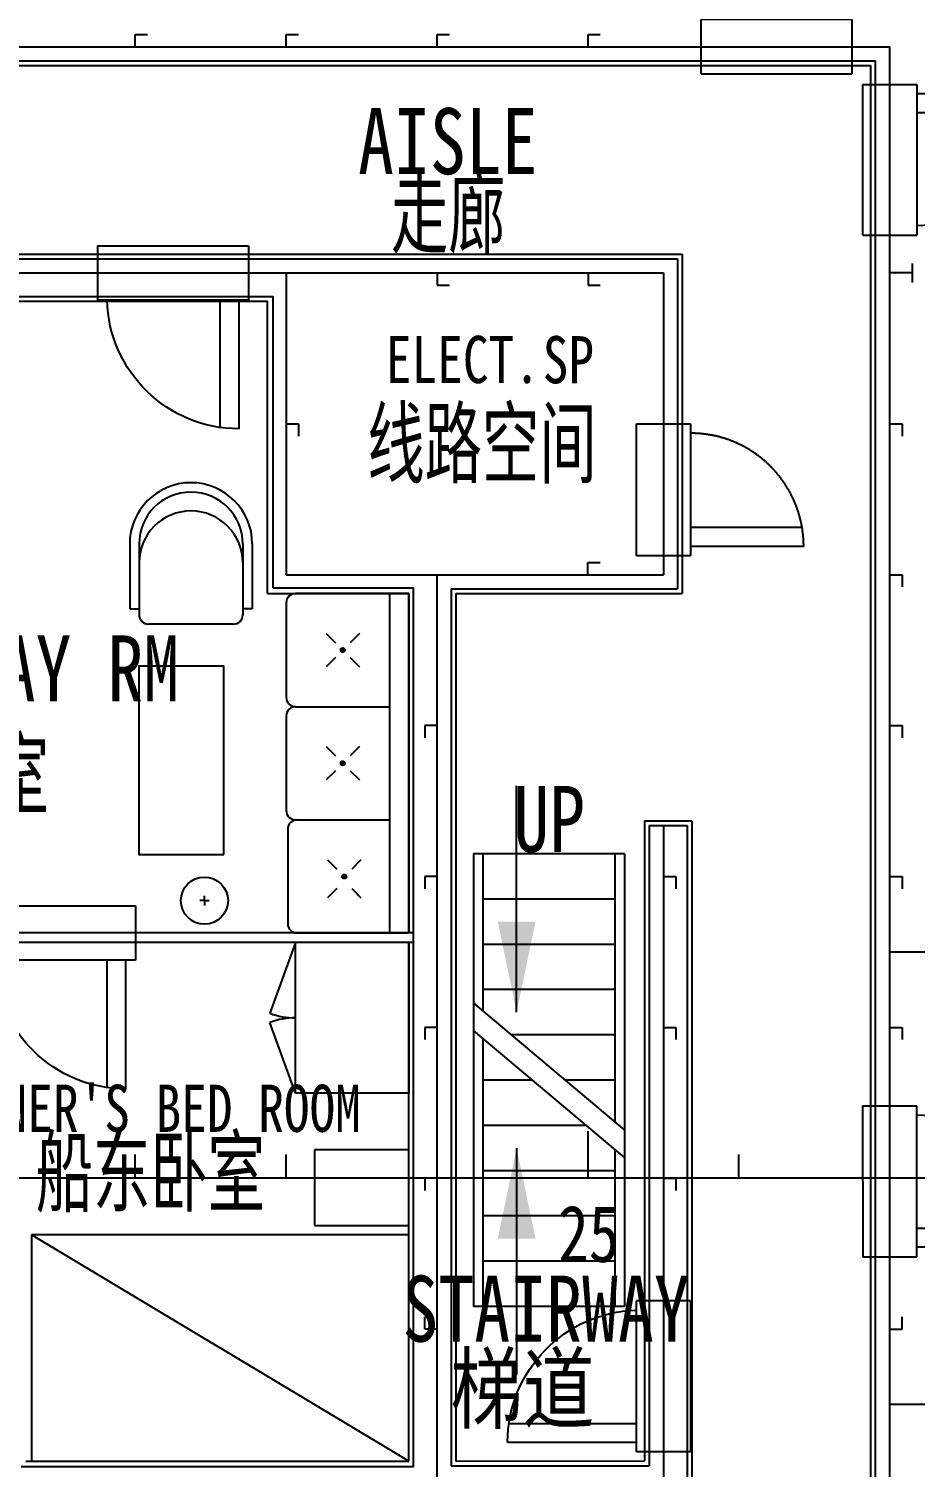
# Model space of a CAD drawing. Header units: millimetres. Extents: x -1838618 to -1600818, y -1770412 to -1553248.
# Drawn here: x -1660653 to -1655953, y -1687078 to -1679451 of the extents above; entities that cross this region are included whole.
import ezdxf
from ezdxf.enums import TextEntityAlignment as Align

# ---------------------------------------------------------------- set-up
doc = ezdxf.new("R2010")
doc.units = ezdxf.units.MM
doc.header["$LTSCALE"] = 100
doc.linetypes.add('BORDER', pattern=[1.75, 1, -0.25, 0.25, -0.25])
doc.linetypes.add('CENTER2', pattern=[28.575, 19.05, -3.175, 3.175, -3.175])
for name, color, linetype in [('0 CSDC Comment', 9, 'Continuous'), ('Furniture', 3, 'Continuous'), ('LADDER', 2, 'Continuous')]:
    doc.layers.add(name, color=color, linetype=linetype)
doc.styles.add('HZ', font='romans.shx', dxfattribs={"width": 0.8, "height": 4, "bigfont": 'hzdx.shx'})
doc.styles.add('ROMANT', font='', dxfattribs={"width": 0.8})
doc.styles.get('ROMANT').set_extended_font_data('SimSun')

# ---------------------------------------------------------------- blocks, each defined once
blk = doc.blocks.new('70')
at = {"color": 4}
for p, q in [((15300, 0), (15300, 250)), ((12900, 0), (12900, 125)), ((13700, 0), (13700, 125)), ((14500, 0), (14500, 125)), ((16100, 0), (16100, 125)), ((16900, 0), (16900, 125))]:
    blk.add_line(p, q, dxfattribs=at)
at = {"color": 4, "ltscale": 100}
blk.add_line((23486.6, 0), (-1320, 0), dxfattribs=at)
at = {"color": 4, "style": 'ROMANT', "width": 0.8}
blk.add_text('25', height=300, dxfattribs=at).set_placement((15140.9, -444))
blk = doc.blocks.new('A$C61E57362')
at = {"layer": 'LADDER', "color": 2}
for p, q in [((228.9, 360), (228.9, 1560)), ((800, 1200), (0, 1200)), ((0, 1200), (0, -1200)), ((50, 1200), (50, 367.3)), ((750, 1200), (750, -220.8)), ((800, 1200), (800, -1200)), ((750, 960), (50, 960)), ((750, 720), (50, 720)), ((750, 480), (50, 480)), ((800, -262.9), (0, 409.3)), ((800, -409.3), (0, 262.9)), ((750, 240), (201.5, 240)), ((50, 220.8), (50, -1200)), ((312.8, 0), (50, 0)), ((750, 0), (487.2, 0)), ((598.5, -240), (50, -240)), ((228.9, -360), (228.9, -1560)), ((750, -367.3), (750, -1200)), ((750, -480), (50, -480)), ((750, -720), (50, -720)), ((750, -960), (50, -960)), ((800, -1200), (0, -1200))]:
    blk.add_line(p, q, dxfattribs=at)
for points in [[(128.9, 840), (328.9, 840), (228.9, 360)], [(128.9, -840), (328.9, -840), (228.9, -360)]]:
    blk.add_solid(points, dxfattribs=at)
blk = doc.blocks.new('N.T.')
at = {"color": 2}
for p, q in [((0, 0), (0, -400)), ((500, 0), (0, 0)), ((500, -400), (500, 0)), ((0, -400), (500, -400))]:
    blk.add_line(p, q, dxfattribs=at)
blk = doc.blocks.new('WARDROBE(800X600X2100)')
at = {"color": 2}
for p, q in [((0, 0), (800, 0)), ((0, 0), (0, -600)), ((800, 0), (800, -600)), ((800, 0), (800, -500)), ((800, -600), (0, -600)), ((0, -600), (375.8, -737.1)), ((0, -600), (0, -600)), ((800, -600), (424.2, -737.1))]:
    blk.add_line(p, q, dxfattribs=at)
for centre, start, end in [((0, -600), 339.95748, 0), ((800, -600), 180, 200.04252)]:
    blk.add_arc(centre, 400, start, end, dxfattribs=at)
blk = doc.blocks.new('沙发')
at = {"color": 2, "linetype": 'Continuous'}
for p, q in [((100, 325), (-243.791834, 325)), ((-243.791834, 325), (-243.791834, 275)), ((100, 275), (-275, 275)), ((-325, -225), (-325, 225)), ((100, -275), (-275, -275)), ((-243.791834, -325), (-243.791834, -275)), ((100, -325), (-243.791834, -325))]:
    blk.add_line(p, q, dxfattribs=at)
for centre, radius, start, end in [((100, 0), 325, 270, 90), ((-275, 225), 50, 90, 180), ((0, 0), 275, 270, 90), ((100, 0), 275, 270, 90), ((-275, -225), 50, 180, 270)]:
    blk.add_arc(centre, radius, start, end, dxfattribs=at)
blk = doc.blocks.new('DOOR700C NEW')
at = {"color": 2}
for p, q in [((649.8, 688), (649.8, 12.5)), ((749.8, 695.2), (749.8, 12.5)), ((-0.2, -274.6), (0, 12.6)), ((799.8, 12.5), (0, 12.6)), ((799.8, -274.6), (799.8, 12.5)), ((-0.2, -274.6), (799.8, -274.6))]:
    blk.add_line(p, q, dxfattribs=at)
at = {"color": 2, "lineweight": -3, "ltscale": 5}
blk.add_arc((749.8, -4.8), 700, 90, 178.57882, dxfattribs=at)
blk = doc.blocks.new('600c')
at = {"color": 2}
for p, q in [((-287.2, 0), (0, 0)), ((0, 0), (0, -700)), ((-287.2, -700), (-287.2, 0)), ((0, -700), (-287.2, -700))]:
    blk.add_line(p, q, dxfattribs=at)
at = {"color": 2, "linetype": 'BORDER', "ltscale": 200}
for p, q in [((591.6, -550), (0, -550)), ((600, -650), (0, -650))]:
    blk.add_line(p, q, dxfattribs=at)
at = {"color": 2, "linetype": 'BORDER', "lineweight": -3, "ltscale": 200}
blk.add_arc((0, -650), 600, 0, 90.00334, dxfattribs=at)
blk = doc.blocks.new('4FDF')
at = {"color": 6}
for p, q in [((2709816.1, 651179.6, 590), (2709816.1, 651244.6, 590)), ((2709816.1, 651244.6, 590), (2709881.1, 651244.6, 590)), ((2709816.1, 651179.6, 590), (2709816.1, 651244.6, 590)), ((2709816.1, 651244.6, 590), (2709881.1, 651244.6, 590)), ((2709816.1, 651179.6, 590), (2709816.1, 651244.6, 590)), ((2709816.1, 651244.6, 590), (2709881.1, 651244.6, 590)), ((2710616.1, 651179.6, 590), (2710616.1, 651244.6, 590)), ((2710616.1, 651244.6, 590), (2710681.1, 651244.6, 590)), ((2710616.1, 651179.6, 590), (2710616.1, 651244.6, 590)), ((2710616.1, 651244.6, 590), (2710681.1, 651244.6, 590)), ((2710616.1, 651179.6, 590), (2710616.1, 651244.6, 590)), ((2710616.1, 651244.6, 590), (2710681.1, 651244.6, 590)), ((2711416.1, 651179.6, 590), (2711416.1, 651244.6, 590)), ((2711416.1, 651244.6, 590), (2711481.1, 651244.6, 590)), ((2711416.1, 651179.6, 590), (2711416.1, 651244.6, 590)), ((2711416.1, 651244.6, 590), (2711481.1, 651244.6, 590)), ((2711416.1, 651179.6, 590), (2711416.1, 651244.6, 590)), ((2711416.1, 651244.6, 590), (2711481.1, 651244.6, 590)), ((2712216.1, 651179.6, 590), (2712216.1, 651244.6, 590)), ((2712216.1, 651244.6, 590), (2712281.1, 651244.6, 590)), ((2712216.1, 651179.6, 590), (2712216.1, 651244.6, 590)), ((2712216.1, 651244.6, 590), (2712281.1, 651244.6, 590)), ((2712216.1, 651179.6, 590), (2712216.1, 651244.6, 590)), ((2712216.1, 651244.6, 590), (2712281.1, 651244.6, 590)), ((2707416.1, 651179.6, 590), (2713616.1, 651179.6, 590)), ((2707416.1, 651179.6, 590), (2713616.1, 651179.6, 590)), ((2707416.1, 651179.6, 590), (2713616.1, 651179.6, 590)), ((2713616.1, 651179.6, 590), (2713816.1, 651179.6, 590)), ((2713616.1, 651179.6, 590), (2713816.1, 651179.6, 590)), ((2713616.1, 651179.6, 590), (2713816.1, 651179.6, 590)), ((2713816.1, 650179.6, 590), (2713816.1, 651179.6, 590)), ((2713816.1, 650179.6, 590), (2713816.1, 651179.6, 590)), ((2713816.1, 650179.6, 590), (2713816.1, 651179.6, 590)), ((2713816.1, 639379.6, 590), (2713816.1, 650179.6, 590)), ((2713816.1, 639379.6, 590), (2713816.1, 650179.6, 590)), ((2713816.1, 639379.6, 590), (2713816.1, 650179.6, 590)), ((2713936.1, 649929.6, 590), (2713936.1, 650029.6, 590)), ((2713936.1, 649929.6, 590), (2713936.1, 650029.6, 590)), ((2713936.1, 649929.6, 590), (2713936.1, 650029.6, 590)), ((2707416.1, 649979.6, 590), (2710416.1, 649979.6, 590)), ((2707416.1, 649979.6, 590), (2710416.1, 649979.6, 590)), ((2707416.1, 649979.6, 590), (2710416.1, 649979.6, 590)), ((2710416.1, 649979.6, 590), (2712616.1, 649979.6, 590)), ((2710416.1, 649979.6, 590), (2712616.1, 649979.6, 590)), ((2710416.1, 649979.6, 590), (2712616.1, 649979.6, 590)), ((2710616.1, 649979.6, 590), (2710616.1, 648379.6, 590)), ((2710616.1, 649979.6, 590), (2710616.1, 648379.6, 590)), ((2710616.1, 649979.6, 590), (2710616.1, 648379.6, 590)), ((2711416.1, 649979.6, 590), (2711416.1, 649914.6, 590)), ((2711416.1, 649979.6, 590), (2711416.1, 649914.6, 590)), ((2711416.1, 649979.6, 590), (2711416.1, 649914.6, 590)), ((2712216.1, 649979.6, 590), (2712216.1, 649914.6, 590)), ((2712216.1, 649979.6, 590), (2712216.1, 649914.6, 590)), ((2712216.1, 649979.6, 590), (2712216.1, 649914.6, 590)), ((2712616.1, 649979.6, 590), (2712616.1, 648479.9, 590)), ((2712616.1, 649979.6, 590), (2712616.1, 648479.9, 590)), ((2712616.1, 649979.6, 590), (2712616.1, 648479.9, 590)), ((2713936.1, 649979.6, 590), (2713816.1, 649979.6, 590)), ((2713936.1, 649979.6, 590), (2713816.1, 649979.6, 590)), ((2713936.1, 649979.6, 590), (2713816.1, 649979.6, 590)), ((2711416.1, 649914.6, 590), (2711481.1, 649914.6, 590)), ((2711416.1, 649914.6, 590), (2711481.1, 649914.6, 590)), ((2711416.1, 649914.6, 590), (2711481.1, 649914.6, 590)), ((2712216.1, 649914.6, 590), (2712281.1, 649914.6, 590)), ((2712216.1, 649914.6, 590), (2712281.1, 649914.6, 590)), ((2712216.1, 649914.6, 590), (2712281.1, 649914.6, 590)), ((2710616.1, 649179.6, 590), (2710681.1, 649179.6, 590)), ((2710616.1, 649179.6, 590), (2710681.1, 649179.6, 590)), ((2710616.1, 649179.6, 590), (2710681.1, 649179.6, 590)), ((2710681.1, 649179.6, 590), (2710681.1, 649114.6, 590)), ((2710681.1, 649179.6, 590), (2710681.1, 649114.6, 590)), ((2710681.1, 649179.6, 590), (2710681.1, 649114.6, 590)), ((2713816.1, 649179.6, 590), (2713881.1, 649179.6, 590)), ((2713816.1, 649179.6, 590), (2713881.1, 649179.6, 590)), ((2713816.1, 649179.6, 590), (2713881.1, 649179.6, 590)), ((2713881.1, 649179.6, 590), (2713881.1, 649114.6, 590)), ((2713881.1, 649179.6, 590), (2713881.1, 649114.6, 590)), ((2713881.1, 649179.6, 590), (2713881.1, 649114.6, 590)), ((2712616.1, 648479.9, 590), (2712616.1, 648379.6, 590)), ((2712616.1, 648479.9, 590), (2712616.1, 648379.6, 590)), ((2712616.1, 648479.9, 590), (2712616.1, 648379.6, 590)), ((2712214.9, 648379.6, 590), (2712214.9, 648444.6, 590)), ((2712214.9, 648444.6, 590), (2712279.9, 648444.6, 590)), ((2712214.9, 648379.6, 590), (2712214.9, 648444.6, 590)), ((2712214.9, 648444.6, 590), (2712279.9, 648444.6, 590)), ((2712214.9, 648379.6, 590), (2712214.9, 648444.6, 590)), ((2712214.9, 648444.6, 590), (2712279.9, 648444.6, 590)), ((2710616.1, 648379.6, 590), (2712616.1, 648379.6, 590)), ((2710616.1, 648379.6, 590), (2712616.1, 648379.6, 590)), ((2710616.1, 648379.6, 590), (2712616.1, 648379.6, 590)), ((2711416.1, 643579.6, 590), (2711416.1, 648379.6, 590)), ((2711416.1, 643579.6, 590), (2711416.1, 648379.6, 590)), ((2711416.1, 643579.6, 590), (2711416.1, 648379.6, 590)), ((2713816.1, 648379.6, 590), (2713881.1, 648379.6, 590)), ((2713816.1, 648379.6, 590), (2713881.1, 648379.6, 590)), ((2713816.1, 648379.6, 590), (2713881.1, 648379.6, 590)), ((2713881.1, 648379.6, 590), (2713881.1, 648314.6, 590)), ((2713881.1, 648379.6, 590), (2713881.1, 648314.6, 590)), ((2713881.1, 648379.6, 590), (2713881.1, 648314.6, 590)), ((2711416.1, 647579.6, 590), (2711351.1, 647579.6, 590)), ((2711351.1, 647579.6, 590), (2711351.1, 647514.6, 590)), ((2711416.1, 647579.6, 590), (2711351.1, 647579.6, 590)), ((2711351.1, 647579.6, 590), (2711351.1, 647514.6, 590)), ((2711416.1, 647579.6, 590), (2711351.1, 647579.6, 590)), ((2711351.1, 647579.6, 590), (2711351.1, 647514.6, 590)), ((2713816.1, 647579.6, 590), (2713881.1, 647579.6, 590)), ((2713816.1, 647579.6, 590), (2713881.1, 647579.6, 590)), ((2713816.1, 647579.6, 590), (2713881.1, 647579.6, 590)), ((2713881.1, 647579.6, 590), (2713881.1, 647514.6, 590)), ((2713881.1, 647579.6, 590), (2713881.1, 647514.6, 590)), ((2713881.1, 647579.6, 590), (2713881.1, 647514.6, 590)), ((2712616.1, 647049.6, 590), (2712616.1, 643729.4, 590)), ((2712616.1, 647049.6, 590), (2712616.1, 643729.4, 590)), ((2712616.1, 647049.6, 590), (2712616.1, 643729.4, 590)), ((2711416.1, 646779.6, 590), (2711351.1, 646779.6, 590)), ((2711351.1, 646779.6, 590), (2711351.1, 646714.6, 590)), ((2711416.1, 646779.6, 590), (2711351.1, 646779.6, 590)), ((2711351.1, 646779.6, 590), (2711351.1, 646714.6, 590)), ((2711416.1, 646779.6, 590), (2711351.1, 646779.6, 590)), ((2711351.1, 646779.6, 590), (2711351.1, 646714.6, 590)), ((2712616.1, 646779.6, 590), (2712681.1, 646779.6, 590)), ((2712616.1, 646779.6, 590), (2712681.1, 646779.6, 590)), ((2712616.1, 646779.6, 590), (2712681.1, 646779.6, 590)), ((2712681.1, 646779.6, 590), (2712681.1, 646714.6, 590)), ((2712681.1, 646779.6, 590), (2712681.1, 646714.6, 590)), ((2712681.1, 646779.6, 590), (2712681.1, 646714.6, 590)), ((2713816.1, 646779.6, 590), (2713881.1, 646779.6, 590)), ((2713816.1, 646779.6, 590), (2713881.1, 646779.6, 590)), ((2713816.1, 646779.6, 590), (2713881.1, 646779.6, 590)), ((2713881.1, 646779.6, 590), (2713881.1, 646714.6, 590)), ((2713881.1, 646779.6, 590), (2713881.1, 646714.6, 590)), ((2713881.1, 646779.6, 590), (2713881.1, 646714.6, 590)), ((2713816.1, 646379.6, 590), (2719416.1, 646379.6, 590)), ((2713816.1, 646379.6, 590), (2719416.1, 646379.6, 590)), ((2713816.1, 646379.6, 590), (2719416.1, 646379.6, 590)), ((2711416.1, 645979.6, 590), (2711351.1, 645979.6, 590)), ((2711351.1, 645979.6, 590), (2711351.1, 645914.6, 590)), ((2711416.1, 645979.6, 590), (2711351.1, 645979.6, 590)), ((2711351.1, 645979.6, 590), (2711351.1, 645914.6, 590)), ((2711416.1, 645979.6, 590), (2711351.1, 645979.6, 590)), ((2711351.1, 645979.6, 590), (2711351.1, 645914.6, 590)), ((2712616.1, 645979.6, 590), (2712681.1, 645979.6, 590)), ((2712616.1, 645979.6, 590), (2712681.1, 645979.6, 590)), ((2712616.1, 645979.6, 590), (2712681.1, 645979.6, 590)), ((2712681.1, 645979.6, 590), (2712681.1, 645914.6, 590)), ((2712681.1, 645979.6, 590), (2712681.1, 645914.6, 590)), ((2712681.1, 645979.6, 590), (2712681.1, 645914.6, 590)), ((2713816.1, 645979.6, 590), (2713881.1, 645979.6, 590)), ((2713816.1, 645979.6, 590), (2713881.1, 645979.6, 590)), ((2713816.1, 645979.6, 590), (2713881.1, 645979.6, 590)), ((2713881.1, 645979.6, 590), (2713881.1, 645914.6, 590)), ((2713881.1, 645979.6, 590), (2713881.1, 645914.6, 590)), ((2713881.1, 645979.6, 590), (2713881.1, 645914.6, 590)), ((2711416.1, 645179.6, 590), (2711351.1, 645179.6, 590)), ((2711351.1, 645179.6, 590), (2711351.1, 645114.6, 590)), ((2711416.1, 645179.6, 590), (2711351.1, 645179.6, 590)), ((2711351.1, 645179.6, 590), (2711351.1, 645114.6, 590)), ((2711416.1, 645179.6, 590), (2711351.1, 645179.6, 590)), ((2711351.1, 645179.6, 590), (2711351.1, 645114.6, 590)), ((2712616.1, 645179.6, 590), (2712681.1, 645179.6, 590)), ((2712616.1, 645179.6, 590), (2712681.1, 645179.6, 590)), ((2712616.1, 645179.6, 590), (2712681.1, 645179.6, 590)), ((2712681.1, 645179.6, 590), (2712681.1, 645114.6, 590)), ((2712681.1, 645179.6, 590), (2712681.1, 645114.6, 590)), ((2712681.1, 645179.6, 590), (2712681.1, 645114.6, 590)), ((2711351.1, 644379.6, 590), (2711351.1, 644444.6, 590)), ((2711351.1, 644379.6, 590), (2711351.1, 644444.6, 590)), ((2711351.1, 644379.6, 590), (2711351.1, 644444.6, 590)), ((2713881.1, 644379.6, 590), (2713881.1, 644444.6, 590)), ((2713881.1, 644379.6, 590), (2713881.1, 644444.6, 590)), ((2713881.1, 644379.6, 590), (2713881.1, 644444.6, 590)), ((2711416.1, 644379.6, 590), (2711351.1, 644379.6, 590)), ((2711416.1, 644379.6, 590), (2711351.1, 644379.6, 590)), ((2711416.1, 644379.6, 590), (2711351.1, 644379.6, 590)), ((2713816.1, 644379.6, 590), (2713881.1, 644379.6, 590)), ((2713816.1, 644379.6, 590), (2713881.1, 644379.6, 590)), ((2713816.1, 644379.6, 590), (2713881.1, 644379.6, 590)), ((2719416.1, 643979.6, 590), (2713816.1, 643979.6, 590)), ((2719416.1, 643979.6, 590), (2713816.1, 643979.6, 590)), ((2719416.1, 643979.6, 590), (2713816.1, 643979.6, 590)), ((2712616.1, 643729.4, 590), (2712616.1, 642129.5, 590)), ((2712616.1, 643729.4, 590), (2712616.1, 642129.5, 590)), ((2712616.1, 643729.4, 590), (2712616.1, 642129.5, 590))]:
    blk.add_line(p, q, dxfattribs=at)
at = {"color": 2}
for p, q in [((2707491.1, 651104.6, 590), (2713741.1, 651104.6, 590)), ((2707491.1, 651104.6, 590), (2713741.1, 651104.6, 590)), ((2707491.1, 651104.6, 590), (2713741.1, 651104.6, 590)), ((2707516.1, 651079.6, 590), (2713716.1, 651079.6, 590)), ((2707516.1, 651079.6, 590), (2713716.1, 651079.6, 590)), ((2707516.1, 651079.6, 590), (2713716.1, 651079.6, 590)), ((2708066.1, 651079.5, 590), (2713716.1, 651079.5, 590)), ((2708066.1, 651079.5, 590), (2713716.1, 651079.5, 590)), ((2708066.1, 651079.5, 590), (2713716.1, 651079.5, 590)), ((2713716.1, 639279.6, 590), (2713716.1, 651079.6, 590)), ((2713716.1, 639279.6, 590), (2713716.1, 651079.6, 590)), ((2713716.1, 639279.6, 590), (2713716.1, 651079.6, 590)), ((2713741.1, 639254.6, 590), (2713741.1, 651104.6, 590)), ((2713741.1, 639254.6, 590), (2713741.1, 651104.6, 590)), ((2713741.1, 639254.6, 590), (2713741.1, 651104.6, 590)), ((2707491.1, 650054.6, 590), (2712691.1, 650054.6, 590)), ((2707491.1, 650054.6, 590), (2712691.1, 650054.6, 590)), ((2707491.1, 650054.6, 590), (2712691.1, 650054.6, 590)), ((2707516.1, 650079.6, 590), (2712716.1, 650079.6, 590)), ((2707516.1, 650079.6, 590), (2712716.1, 650079.6, 590)), ((2707516.1, 650079.6, 590), (2712716.1, 650079.6, 590)), ((2712691.1, 650054.6, 590), (2712691.1, 648304.6, 590)), ((2712691.1, 650054.6, 590), (2712691.1, 648304.6, 590)), ((2712691.1, 650054.6, 590), (2712691.1, 648304.6, 590)), ((2712716.1, 650079.6, 590), (2712716.1, 648279.6, 590)), ((2712716.1, 650079.6, 590), (2712716.1, 648279.6, 590)), ((2712716.1, 650079.6, 590), (2712716.1, 648279.6, 590)), ((2707591.2, 649854.6, 590), (2710546.1, 649854.6, 590)), ((2707591.2, 649854.6, 590), (2710546.1, 649854.6, 590)), ((2707591.2, 649854.6, 590), (2710546.1, 649854.6, 590)), ((2710546.1, 648309.6, 590), (2710546.1, 649854.6, 590)), ((2710546.1, 648309.6, 590), (2710546.1, 649854.6, 590)), ((2710546.1, 648309.6, 590), (2710546.1, 649854.6, 590)), ((2707616.2, 649829.6, 590), (2710516.1, 649829.6, 590)), ((2707616.2, 649829.6, 590), (2710516.1, 649829.6, 590)), ((2707616.2, 649829.6, 590), (2710516.1, 649829.6, 590)), ((2710516.1, 648279.9, 590), (2710516.1, 649829.6, 590)), ((2710516.1, 648279.9, 590), (2710516.1, 649829.6, 590)), ((2710516.1, 648279.9, 590), (2710516.1, 649829.6, 590)), ((2710516.1, 648279.9, 590), (2711266.1, 648279.9, 590)), ((2710516.1, 648279.9, 590), (2711266.1, 648279.9, 590)), ((2710516.1, 648279.9, 590), (2711266.1, 648279.9, 590)), ((2710546.1, 648309.6, 590), (2711290.6, 648309.6, 590)), ((2710546.1, 648309.6, 590), (2711290.6, 648309.6, 590)), ((2710546.1, 648309.6, 590), (2711290.6, 648309.6, 590)), ((2711266.1, 648279.9, 590), (2710666.1, 648279.9, 590)), ((2711266.1, 648279.9, 590), (2710666.1, 648279.9, 590)), ((2711266.1, 648279.9, 590), (2710666.1, 648279.9, 590)), ((2711166.1, 646479.9, 590), (2711166.1, 648279.9, 590)), ((2711166.1, 648279.9, 590), (2711166.1, 648279.9, 590)), ((2711166.1, 646479.9, 590), (2711166.1, 648279.9, 590)), ((2711166.1, 648279.9, 590), (2711166.1, 648279.9, 590)), ((2711166.1, 646479.9, 590), (2711166.1, 648279.9, 590)), ((2711166.1, 648279.9, 590), (2711166.1, 648279.9, 590)), ((2711266.1, 648279.9, 590), (2711266.1, 646479.9, 590)), ((2711266.1, 646479.9, 590), (2711266.1, 648279.9, 590)), ((2711266.1, 648279.9, 590), (2711266.1, 646479.9, 590)), ((2711266.1, 646479.9, 590), (2711266.1, 648279.9, 590)), ((2711266.1, 648279.9, 590), (2711266.1, 646479.9, 590)), ((2711266.1, 646479.9, 590), (2711266.1, 648279.9, 590)), ((2711290.6, 646429.9, 590), (2711290.6, 648309.6, 590)), ((2711290.6, 646429.9, 590), (2711290.6, 648309.6, 590)), ((2711290.6, 646429.9, 590), (2711290.6, 648309.6, 590)), ((2711491.1, 648304.6, 590), (2712691.1, 648304.6, 590)), ((2711491.1, 648304.6, 590), (2712691.1, 648304.6, 590)), ((2711491.1, 648304.6, 590), (2712691.1, 648304.6, 590)), ((2711516.1, 648279.6, 590), (2712716.1, 648279.6, 590)), ((2711516.1, 648279.6, 590), (2712716.1, 648279.6, 590)), ((2711516.1, 648279.6, 590), (2712716.1, 648279.6, 590)), ((2710616.1, 648229.9, 590), (2710616.1, 647729.9, 590)), ((2710616.1, 648229.9, 590), (2710616.1, 647729.9, 590)), ((2710616.1, 648229.9, 590), (2710616.1, 647729.9, 590)), ((2710827.5, 648068.5, 590), (2710876.7, 648019.2, 590)), ((2710827.5, 648068.5, 590), (2710876.7, 648019.2, 590)), ((2710827.5, 648068.5, 590), (2710876.7, 648019.2, 590)), ((2711004.6, 648068.5, 590), (2710955.4, 648019.2, 590)), ((2711004.6, 648068.5, 590), (2710955.4, 648019.2, 590)), ((2711004.6, 648068.5, 590), (2710955.4, 648019.2, 590)), ((2710908.2, 647987.8, 590), (2710924, 647972, 590)), ((2710924, 647987.8, 590), (2710908.2, 647972, 590)), ((2710908.2, 647987.8, 590), (2710924, 647972, 590)), ((2710924, 647987.8, 590), (2710908.2, 647972, 590)), ((2710908.2, 647987.8, 590), (2710924, 647972, 590)), ((2710924, 647987.8, 590), (2710908.2, 647972, 590)), ((2710876.7, 647940.6, 590), (2710827.5, 647891.4, 590)), ((2710876.7, 647940.6, 590), (2710827.5, 647891.4, 590)), ((2710876.7, 647940.6, 590), (2710827.5, 647891.4, 590)), ((2710955.4, 647940.6, 590), (2711004.6, 647891.4, 590)), ((2710955.4, 647940.6, 590), (2711004.6, 647891.4, 590)), ((2710955.4, 647940.6, 590), (2711004.6, 647891.4, 590)), ((2710666.1, 647679.9, 590), (2711166.1, 647679.9, 590)), ((2710666.1, 647679.9, 590), (2711166.1, 647679.9, 590)), ((2710666.1, 647679.9, 590), (2711166.1, 647679.9, 590)), ((2710616.1, 647629.9, 590), (2710616.1, 647129.9, 590)), ((2710616.1, 647629.9, 590), (2710616.1, 647129.9, 590)), ((2710616.1, 647629.9, 590), (2710616.1, 647129.9, 590)), ((2710827.5, 647468.5, 590), (2710876.7, 647419.2, 590)), ((2710827.5, 647468.5, 590), (2710876.7, 647419.2, 590)), ((2710827.5, 647468.5, 590), (2710876.7, 647419.2, 590)), ((2711004.6, 647468.5, 590), (2710955.4, 647419.2, 590)), ((2711004.6, 647468.5, 590), (2710955.4, 647419.2, 590)), ((2711004.6, 647468.5, 590), (2710955.4, 647419.2, 590)), ((2710876.7, 647340.6, 590), (2710827.5, 647291.4, 590)), ((2710876.7, 647340.6, 590), (2710827.5, 647291.4, 590)), ((2710876.7, 647340.6, 590), (2710827.5, 647291.4, 590)), ((2710908.2, 647387.8, 590), (2710924, 647372, 590)), ((2710924, 647387.8, 590), (2710908.2, 647372, 590)), ((2710908.2, 647387.8, 590), (2710924, 647372, 590)), ((2710924, 647387.8, 590), (2710908.2, 647372, 590)), ((2710908.2, 647387.8, 590), (2710924, 647372, 590)), ((2710924, 647387.8, 590), (2710908.2, 647372, 590)), ((2710955.4, 647340.6, 590), (2711004.6, 647291.4, 590)), ((2710955.4, 647340.6, 590), (2711004.6, 647291.4, 590)), ((2710955.4, 647340.6, 590), (2711004.6, 647291.4, 590)), ((2710623.8, 647029.9, 590), (2710623.8, 646529.9, 590)), ((2710623.8, 647029.9, 590), (2710623.8, 646529.9, 590)), ((2710623.8, 647029.9, 590), (2710623.8, 646529.9, 590)), ((2710666.1, 647079.9, 590), (2711166.1, 647079.9, 590)), ((2710666.1, 647079.9, 590), (2711166.1, 647079.9, 590)), ((2710666.1, 647079.9, 590), (2711166.1, 647079.9, 590)), ((2712516.1, 647074.6, 590), (2712516.1, 643680.3, 590)), ((2712516.1, 647074.6, 590), (2712766.1, 647074.6, 590)), ((2712516.1, 647074.6, 590), (2712516.1, 643680.3, 590)), ((2712516.1, 647074.6, 590), (2712766.1, 647074.6, 590)), ((2712516.1, 647074.6, 590), (2712516.1, 643680.3, 590)), ((2712516.1, 647074.6, 590), (2712766.1, 647074.6, 590)), ((2712541.1, 647049.6, 590), (2712741.1, 647049.6, 590)), ((2712541.1, 647049.6, 590), (2712541.1, 643655.3, 590)), ((2712541.1, 647049.6, 590), (2712741.1, 647049.6, 590)), ((2712541.1, 647049.6, 590), (2712541.1, 643655.3, 590)), ((2712541.1, 647049.6, 590), (2712741.1, 647049.6, 590)), ((2712541.1, 647049.6, 590), (2712541.1, 643655.3, 590)), ((2712741.1, 647049.6, 590), (2712741.1, 640304.6, 590)), ((2712741.1, 647049.6, 590), (2712741.1, 640304.6, 590)), ((2712741.1, 647049.6, 590), (2712741.1, 640304.6, 590)), ((2712766.1, 647074.6, 590), (2712766.1, 640279.6, 590)), ((2712766.1, 647074.6, 590), (2712766.1, 640279.6, 590)), ((2712766.1, 647074.6, 590), (2712766.1, 640279.6, 590)), ((2710835.3, 646867.9, 590), (2710884.5, 646818.6, 590)), ((2710835.3, 646867.9, 590), (2710884.5, 646818.6, 590)), ((2710835.3, 646867.9, 590), (2710884.5, 646818.6, 590)), ((2711012.4, 646867.9, 590), (2710963.1, 646818.6, 590)), ((2711012.4, 646867.9, 590), (2710963.1, 646818.6, 590)), ((2711012.4, 646867.9, 590), (2710963.1, 646818.6, 590)), ((2710915.9, 646787.2, 590), (2710931.7, 646771.4, 590)), ((2710931.7, 646787.2, 590), (2710915.9, 646771.4, 590)), ((2710915.9, 646787.2, 590), (2710931.7, 646771.4, 590)), ((2710931.7, 646787.2, 590), (2710915.9, 646771.4, 590)), ((2710915.9, 646787.2, 590), (2710931.7, 646771.4, 590)), ((2710931.7, 646787.2, 590), (2710915.9, 646771.4, 590)), ((2710182.5, 646651.4, 590), (2710157.5, 646651.4, 590)), ((2710182.5, 646651.4, 590), (2710157.5, 646651.4, 590)), ((2710182.5, 646651.4, 590), (2710157.5, 646651.4, 590)), ((2710182.5, 646651.4, 590), (2710157.5, 646651.4, 590)), ((2710182.5, 646651.4, 590), (2710157.5, 646651.4, 590)), ((2710182.5, 646651.4, 590), (2710157.5, 646651.4, 590)), ((2710182.5, 646651.4, 590), (2710182.5, 646676.4, 590)), ((2710182.5, 646651.4, 590), (2710182.5, 646676.4, 590)), ((2710182.5, 646651.4, 590), (2710182.5, 646676.4, 590)), ((2710182.5, 646651.4, 590), (2710207.5, 646651.4, 590)), ((2710182.5, 646651.4, 590), (2710182.5, 646626.4, 590)), ((2710182.5, 646651.4, 590), (2710207.5, 646651.4, 590)), ((2710182.5, 646651.4, 590), (2710207.5, 646651.4, 590)), ((2710182.5, 646651.4, 590), (2710182.5, 646626.4, 590)), ((2710182.5, 646651.4, 590), (2710207.5, 646651.4, 590)), ((2710182.5, 646651.4, 590), (2710207.5, 646651.4, 590)), ((2710182.5, 646651.4, 590), (2710182.5, 646626.4, 590)), ((2710182.5, 646651.4, 590), (2710207.5, 646651.4, 590)), ((2710884.5, 646715.7, 590), (2710835.3, 646666.4, 590)), ((2710884.5, 646715.7, 590), (2710835.3, 646666.4, 590)), ((2710884.5, 646715.7, 590), (2710835.3, 646666.4, 590)), ((2710963.1, 646715.7, 590), (2711012.4, 646666.4, 590)), ((2710963.1, 646715.7, 590), (2711012.4, 646666.4, 590)), ((2710963.1, 646715.7, 590), (2711012.4, 646666.4, 590)), ((2711290.6, 646479.9, 590), (2707591.2, 646479.9, 590)), ((2711290.6, 646479.9, 590), (2707591.2, 646479.9, 590)), ((2711290.6, 646479.9, 590), (2707591.2, 646479.9, 590)), ((2711290.6, 646429.9, 590), (2707591.2, 646429.9, 590)), ((2711290.6, 646429.9, 590), (2707591.2, 646429.9, 590)), ((2711290.6, 646429.9, 590), (2707591.2, 646429.9, 590)), ((2710566.1, 646479.9, 590), (2709916.1, 646479.9, 590)), ((2710566.1, 646479.9, 590), (2709916.1, 646479.9, 590)), ((2710566.1, 646479.9, 590), (2709916.1, 646479.9, 590)), ((2710658.3, 646479.9, 590), (2711258.3, 646479.9, 590)), ((2710658.3, 646479.9, 590), (2711258.3, 646479.9, 590)), ((2710658.3, 646479.9, 590), (2711258.3, 646479.9, 590)), ((2711290.6, 643649.8, 590), (2711290.6, 646429.9, 590)), ((2711290.6, 643649.8, 590), (2711290.6, 646429.9, 590)), ((2711290.6, 643649.8, 590), (2711290.6, 646429.9, 590)), ((2711416.1, 645179.6, 590), (2711416.1, 645304.6, 590)), ((2711416.1, 645179.6, 590), (2711416.1, 645304.6, 590)), ((2711416.1, 645179.6, 590), (2711416.1, 645304.6, 590)), ((2713816.1, 645179.6, 590), (2713816.1, 645304.6, 590)), ((2713816.1, 645179.6, 590), (2713816.1, 645304.6, 590)), ((2713816.1, 645179.6, 590), (2713816.1, 645304.6, 590)), ((2709236.2, 643679.6, 590), (2711266.1, 643679.6, 590)), ((2709236.2, 643679.6, 590), (2711266.1, 643679.6, 590)), ((2709236.2, 643679.6, 590), (2711266.1, 643679.6, 590))]:
    blk.add_line(p, q, dxfattribs=at)
at = {"color": 2, "ltscale": 10}
for p, q in [((2711491.1, 648304.6, 590), (2711491.1, 643654.9, 590)), ((2711491.1, 648304.6, 590), (2711491.1, 643654.9, 590)), ((2711491.1, 648304.6, 590), (2711491.1, 643654.9, 590)), ((2711516.1, 648279.6, 590), (2711516.1, 643679.9, 590)), ((2711516.1, 648279.6, 590), (2711516.1, 643679.9, 590)), ((2711516.1, 648279.6, 590), (2711516.1, 643679.9, 590)), ((2711266.1, 643679.6, 590), (2711266.1, 646429.9, 590)), ((2711266.1, 643679.6, 590), (2711266.1, 646429.9, 590)), ((2711266.1, 643679.6, 590), (2711266.1, 646429.9, 590)), ((2709266.1, 644879.6, 590), (2709266.1, 643679.6, 590)), ((2711266.1, 644879.6, 590), (2709266.1, 644879.6, 590)), ((2709266.1, 644879.6, 590), (2709266.1, 643679.6, 590)), ((2711266.1, 644879.6, 590), (2709266.1, 644879.6, 590)), ((2709266.1, 644879.6, 590), (2709266.1, 643679.6, 590)), ((2711266.1, 644879.6, 590), (2709266.1, 644879.6, 590)), ((2709316.1, 643679.6, 590), (2711266.1, 643679.6, 590)), ((2709316.1, 643679.6, 590), (2711266.1, 643679.6, 590)), ((2709316.1, 643679.6, 590), (2711266.1, 643679.6, 590)), ((2711516.1, 643679.9, 590), (2712516.1, 643680.3, 590)), ((2711516.1, 643679.9, 590), (2712516.1, 643680.3, 590)), ((2711516.1, 643679.9, 590), (2712516.1, 643680.3, 590)), ((2711290.6, 643649.8, 590), (2709211.2, 643649.8, 590)), ((2711290.6, 643649.8, 590), (2709211.2, 643649.8, 590)), ((2711290.6, 643649.8, 590), (2709211.2, 643649.8, 590)), ((2711491.1, 643654.9, 590), (2712541.1, 643655.3, 590)), ((2711491.1, 643654.9, 590), (2712541.1, 643655.3, 590)), ((2711491.1, 643654.9, 590), (2712541.1, 643655.3, 590))]:
    blk.add_line(p, q, dxfattribs=at)
at = {"color": 1, "linetype": 'CENTER2', "ltscale": 10}
blk.add_line((2711266.1, 643679.6, 590), (2709266.1, 644879.6, 590), dxfattribs=at)
blk.add_line((2711266.1, 643679.6, 590), (2709266.1, 644879.6, 590), dxfattribs=at)
blk.add_line((2711266.1, 643679.6, 590), (2709266.1, 644879.6, 590), dxfattribs=at)
at = {"color": 2}
for centre, radius in [((2710916.1, 647979.9, 590), 11.2), ((2710916.1, 647979.9, 590), 11.2), ((2710916.1, 647979.9, 590), 11.2), ((2710916.1, 647379.9, 590), 11.2), ((2710916.1, 647379.9, 590), 11.2), ((2710916.1, 647379.9, 590), 11.2), ((2710182.5, 646651.4, 590), 125), ((2710182.5, 646651.4, 590), 125), ((2710182.5, 646651.4, 590), 125), ((2710923.8, 646779.3, 590), 11.2), ((2710923.8, 646779.3, 590), 11.2), ((2710923.8, 646779.3, 590), 11.2)]:
    blk.add_circle(centre, radius, dxfattribs=at)
for centre, start, end in [((2710666.1, 648229.9, 590), 90, 180), ((2710666.1, 648229.9, 590), 90, 180), ((2710666.1, 648229.9, 590), 90, 180), ((2710666.1, 647729.9, 590), 180, 270), ((2710666.1, 647729.9, 590), 180, 270), ((2710666.1, 647729.9, 590), 180, 270), ((2710666.1, 647629.9, 590), 90, 180), ((2710666.1, 647629.9, 590), 90, 180), ((2710666.1, 647629.9, 590), 90, 180), ((2710666.1, 647129.9, 590), 180, 270), ((2710666.1, 647129.9, 590), 180, 270), ((2710666.1, 647129.9, 590), 180, 270), ((2710673.8, 647029.9, 590), 90, 180), ((2710673.8, 647029.9, 590), 90, 180), ((2710673.8, 647029.9, 590), 90, 180), ((2710673.8, 646529.9, 590), 180, 270), ((2710673.8, 646529.9, 590), 180, 270), ((2710673.8, 646529.9, 590), 180, 270)]:
    blk.add_arc(centre, 50, start, end, dxfattribs=at)
at = {"layer": 'Furniture', "elevation": 590}
blk.add_lwpolyline([(2710285.5, 646895.5), (2710285.5, 647895.5), (2709835.5, 647895.5), (2709835.5, 646895.5)], close=True, dxfattribs=at)
blk.add_lwpolyline([(2710285.5, 646895.5), (2710285.5, 647895.5), (2709835.5, 647895.5), (2709835.5, 646895.5)], close=True, dxfattribs=at)
blk.add_lwpolyline([(2710285.5, 646895.5), (2710285.5, 647895.5), (2709835.5, 647895.5), (2709835.5, 646895.5)], close=True, dxfattribs=at)
at = {"color": 2, "ltscale": 10}
for name, p in [('DOOR700C NEW', (2712816.3, 651310.6, 590)), ('DOOR700C NEW', (2712816.3, 651310.6, 590)), ('DOOR700C NEW', (2712816.3, 651310.6, 590)), ('N.T.', (2710766.1, 645329.6, 590)), ('N.T.', (2710766.1, 645329.6, 590)), ('N.T.', (2710766.1, 645329.6, 590))]:
    blk.add_blockref(name, p, dxfattribs=at)
at = {"color": 2, "ltscale": 10, "xscale": -1}
for p, rotation in [((2713947.1, 650179.8, 590), 270), ((2713947.1, 650179.8, 590), 270), ((2713947.1, 650179.8, 590), 270), ((2709616.3, 649848.5, 590), 180), ((2709616.3, 649848.5, 590), 180), ((2709616.3, 649848.5, 590), 180), ((2709016.5, 646348.9, 590), 180), ((2709016.5, 646348.9, 590), 180), ((2709016.5, 646348.9, 590), 180), ((2712485, 644529.2, 590), 90), ((2712485, 644529.2, 590), 90), ((2712485, 644529.2, 590), 90)]:
    blk.add_blockref('DOOR700C NEW', p, dxfattribs=dict(at, rotation=rotation))
at = {"color": 2, "ltscale": 10}
for name, p, rotation in [('沙发', (2710111.1, 648442.7, 590), 90), ('沙发', (2710111.1, 648442.7, 590), 90), ('沙发', (2710111.1, 648442.7, 590), 90), ('DOOR700C NEW', (2713946.8, 645563.3, 590), 270.0429576050238), ('DOOR700C NEW', (2713946.8, 645563.3, 590), 270.0429576050238), ('DOOR700C NEW', (2713946.8, 645563.3, 590), 270.0429576050238)]:
    blk.add_blockref(name, p, dxfattribs=dict(at, rotation=rotation))
at = {"color": 6}
blk.add_blockref('A$C61E57362', (2711608.9, 645699.6, 590), dxfattribs=at)
blk.add_blockref('A$C61E57362', (2711608.9, 645699.6, 590), dxfattribs=at)
blk.add_blockref('A$C61E57362', (2711608.9, 645699.6, 590), dxfattribs=at)
at = {"color": 2, "rotation": 270}
blk.add_blockref('WARDROBE(800X600X2100)', (2711266.1, 646429.9, 590), dxfattribs=at)
blk.add_blockref('WARDROBE(800X600X2100)', (2711266.1, 646429.9, 590), dxfattribs=at)
blk.add_blockref('WARDROBE(800X600X2100)', (2711266.1, 646429.9, 590), dxfattribs=at)
at = {"layer": '0 CSDC Comment', "linetype": 'ByBlock'}
blk.add_blockref('600c', (2712759.6, 649179.9, 590), dxfattribs=at)
blk.add_blockref('600c', (2712759.6, 649179.9, 590), dxfattribs=at)
blk.add_blockref('600c', (2712759.6, 649179.9, 590), dxfattribs=at)
at = {"color": 2, "width": 0.8}
for s, height, style, p in [('AISLE', 350, 'ROMANT', (2711472.8, 650678.6, 590)), ('AISLE', 350, 'ROMANT', (2711472.8, 650678.6, 590)), ('AISLE', 350, 'ROMANT', (2711472.8, 650678.6, 590)), ('走廊', 400, 'HZ', (2711475.4, 650304.6, 590)), ('走廊', 400, 'HZ', (2711475.4, 650304.6, 590)), ('走廊', 400, 'HZ', (2711475.4, 650304.6, 590)), ('ELECT.', 250, 'ROMANT', (2711552.8, 649521.1, 590)), ('ELECT.', 250, 'ROMANT', (2711552.8, 649521.1, 590)), ('ELECT.', 250, 'ROMANT', (2711552.8, 649521.1, 590)), ('SP', 250, 'ROMANT', (2712112, 649519.9, 590)), ('SP', 250, 'ROMANT', (2712112, 649519.9, 590)), ('SP', 250, 'ROMANT', (2712112, 649519.9, 590)), ('线路空间', 400, 'HZ', (2711653.9, 649085.4, 590)), ('线路空间', 400, 'HZ', (2711653.9, 649085.4, 590)), ('线路空间', 400, 'HZ', (2711653.9, 649085.4, 590)), ("OWNER'S DAY RM", 350, 'ROMANT', (2708715.8, 647888.7, 590)), ("OWNER'S DAY RM", 350, 'ROMANT', (2708715.8, 647888.7, 590)), ("OWNER'S DAY RM", 350, 'ROMANT', (2708715.8, 647888.7, 590)), ('船东休息室', 400, 'HZ', (2708598.7, 647330.2, 590)), ('船东休息室', 400, 'HZ', (2708598.7, 647330.2, 590)), ('船东休息室', 400, 'HZ', (2708598.7, 647330.2, 590)), ('UP', 350, 'ROMANT', (2712010.2, 647081.9, 590)), ('UP', 350, 'ROMANT', (2712010.2, 647081.9, 590)), ('UP', 350, 'ROMANT', (2712010.2, 647081.9, 590)), ("OWNER'S BED ROOM", 250, 'ROMANT', (2709923.4, 645554.7, 590)), ("OWNER'S BED ROOM", 250, 'ROMANT', (2709923.4, 645554.7, 590)), ("OWNER'S BED ROOM", 250, 'ROMANT', (2709923.4, 645554.7, 590)), ('船东卧室', 400, 'HZ', (2709895.9, 645221.4, 590)), ('船东卧室', 400, 'HZ', (2709895.9, 645221.4, 590)), ('船东卧室', 400, 'HZ', (2709895.9, 645221.4, 590)), ('STAIRWAY', 350, 'ROMANT', (2711993.9, 644488, 590)), ('STAIRWAY', 350, 'ROMANT', (2711993.9, 644488, 590)), ('STAIRWAY', 350, 'ROMANT', (2711993.9, 644488, 590)), ('梯道', 350, 'ROMANT', (2711869, 644071.2, 590)), ('梯道', 350, 'ROMANT', (2711869, 644071.2, 590)), ('梯道', 350, 'ROMANT', (2711869, 644071.2, 590))]:
    blk.add_text(s, height=height, dxfattribs=dict(at, style=style)).set_placement(p, align=Align.MIDDLE)

msp = doc.modelspace()

# ---------------------------------------------------------------- block references
msp.add_blockref('4FDF', (-4369904, -2330725.3, -1180))
at = {"color": 7}
msp.add_blockref('70', (-1672987.9, -1685545.7), dxfattribs=at)

doc.saveas('drawing.dxf')
